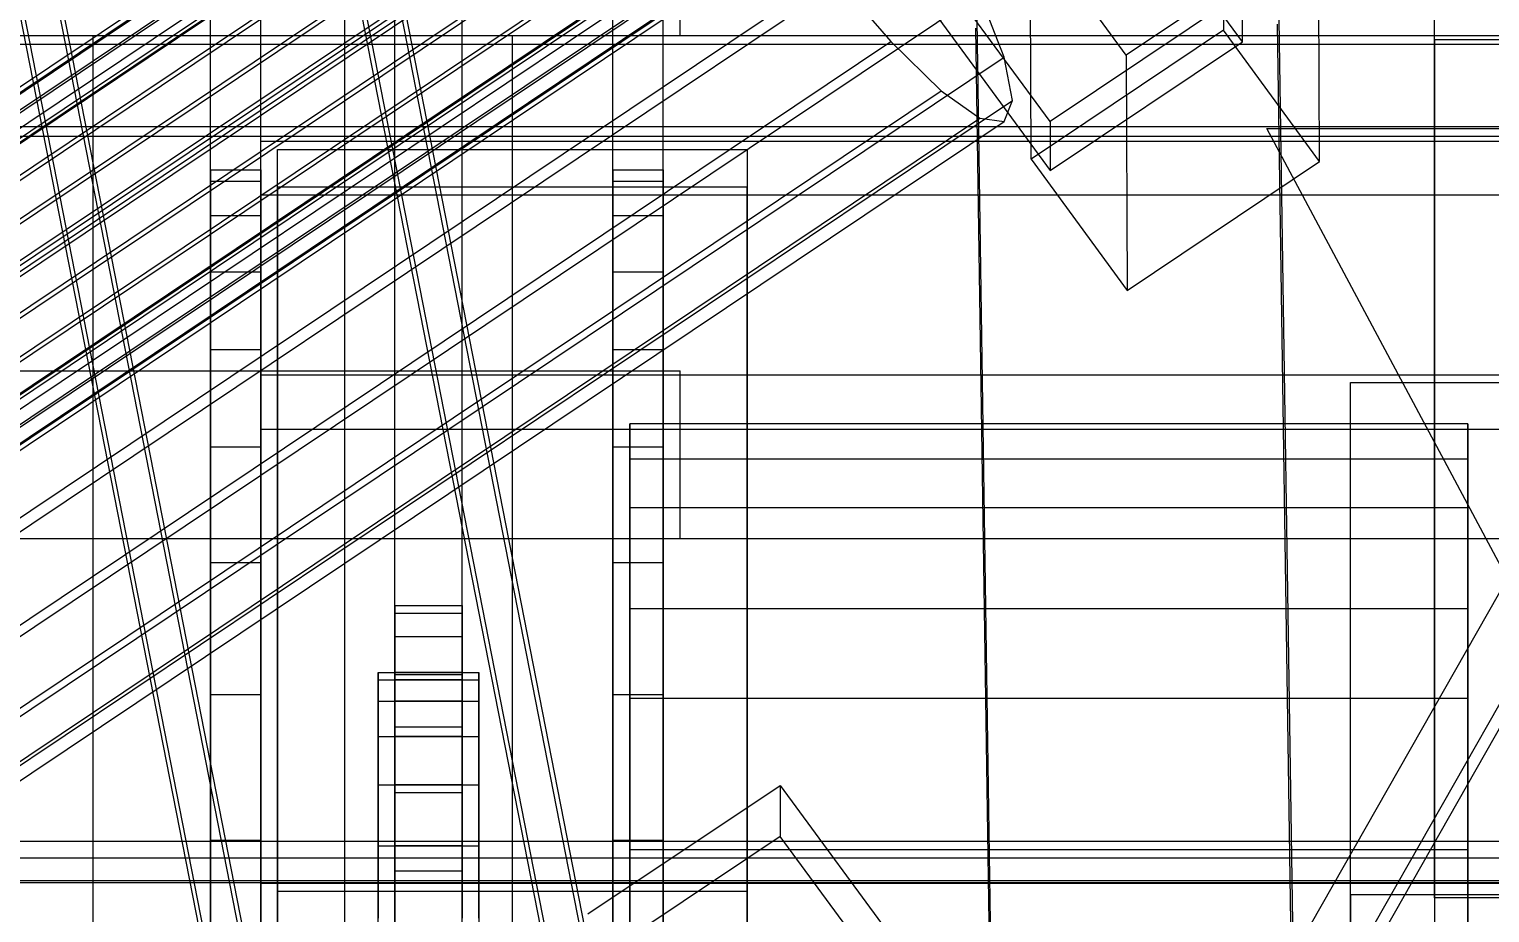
# Model space of a CAD drawing. Header units: millimetres. Extents: x -1970 to 34302, y -80068 to 6837.
# Drawn here: x 301.2 to 388.3, y -34782.3 to -34729.6 of the extents above; entities that cross this region are included whole.
import ezdxf

# ---------------------------------------------------------------- set-up
doc = ezdxf.new("R2010")
doc.units = ezdxf.units.MM
for name, color, linetype, lineweight in [('COTAS_O', 1, 'Continuous', 0), ('frontal_briquetadora', 7, 'Continuous', 0), ('frontal_C01', 7, 'Continuous', 0), ('frontal_C02', 7, 'Continuous', 0), ('frontal_C05', 7, 'Continuous', 0), ('frontal_C07', 7, 'Continuous', 0), ('frontal_mezcladora', 7, 'Continuous', 0), ('frontal_tolva-C01', 7, 'Continuous', 0)]:
    doc.layers.add(name, color=color, linetype=linetype, lineweight=lineweight)
doc.dimstyles.new('R19_100', dxfattribs={"dimtxt": 250, "dimasz": 150, "dimexe": 150, "dimexo": 80, "dimgap": 100, "dimtad": 1, "dimtih": 1, "dimtoh": 1, "dimdsep": 46, "dimcen": 0.09, "dimadec": 0, "dimazin": 0, "dimtfac": 1, "dimtdec": 4, "dimtofl": 0, "dimtmove": 0, "dimatfit": 3, "dimfxl": 1, "dimtolj": 1, "dimtzin": 0, "dimarcsym": 0})

# ---------------------------------------------------------------- blocks, each defined once
blk = doc.blocks.new('*D39')
at = {"layer": 'COTAS_O', "color": 0, "lineweight": -2, "transparency": 16777216}
for p, q in [((-650, -34820), (-650, -34050)), ((650, -34820), (650, -34050)), ((-500, -34200), (500, -34200))]:
    blk.add_line(p, q, dxfattribs=at)
at = {"layer": 'COTAS_O', "color": 0, "transparency": 16777216}
for points in [[(-500, -34175), (-500, -34225), (-650, -34200)], [(500, -34175), (500, -34225), (650, -34200)]]:
    blk.add_solid(points, dxfattribs=at)
at = {"layer": 'Defpoints', "color": 0, "transparency": 16777216}
for p in [(650, -34200), (-650, -34900), (650, -34900)]:
    blk.add_point(p, dxfattribs=at)

msp = doc.modelspace()

# ---------------------------------------------------------------- linework, layer by layer
at = {"layer": 'frontal_briquetadora'}
for p, q in [((320, -34736), (320, -34680)), ((210, -34736), (430, -34736)), ((210, -34736), (320, -34736)), ((320, -34736), (430, -34736)), ((320, -34760), (320, -34736)), ((320, -34750), (320, -34736)), ((210, -34750), (340, -34750)), ((210, -34750), (320, -34750)), ((320, -34750), (340, -34750)), ((320, -34760), (320, -34750)), ((340, -34760), (340, -34750)), ((-490, -34760), (490, -34760)), ((-490, -34760), (340, -34760)), ((320, -34760), (340, -34760)), ((320, -34760), (490, -34760))]:
    msp.add_line(p, q, dxfattribs=at)
at = {"layer": 'frontal_C01'}
for p, q in [((430, -34730.537), (-430, -34730.537)), ((-425, -34735.426), (425, -34735.426)), ((430, -34838.537), (375, -34735.537)), ((375, -34735.537), (430, -34735.537)), ((334.501, -34782.393), (345.969, -34774.74)), ((345.969, -34774.74), (345.981, -34777.783)), ((345.969, -34774.74), (373.501, -34812.183)), ((345.981, -34777.783), (334.513, -34785.437)), ((373.513, -34815.227), (345.981, -34777.783)), ((430, -34780.537), (-430, -34780.537))]:
    msp.add_line(p, q, dxfattribs=at)
at = {"layer": 'frontal_C02'}
for p, q in [((373.551, -34730.372), (346.02, -34692.779)), ((141.218, -34839.858), (355.017, -34696.617)), ((141.731, -34839.928), (355.53, -34696.687)), ((141.045, -34840.299), (354.844, -34697.057)), ((142.549, -34840.503), (356.348, -34697.262)), ((362.071, -34735.133), (334.539, -34697.54)), ((141.224, -34841.22), (355.022, -34697.978)), ((143.617, -34841.545), (357.415, -34698.304)), ((141.742, -34842.558), (355.541, -34699.317)), ((144.861, -34842.982), (358.659, -34699.741)), ((142.565, -34844.223), (356.363, -34700.982)), ((334.551, -34700.463), (362.083, -34738.056)), ((359.995, -34701.476), (146.196, -34844.717)), ((143.635, -34846.101), (357.434, -34702.86)), ((147.533, -34846.631), (361.332, -34703.39)), ((144.881, -34848.064), (358.68, -34704.822)), ((148.779, -34848.594), (362.578, -34705.352)), ((146.218, -34849.978), (360.017, -34706.736)), ((149.85, -34850.472), (363.648, -34707.23)), ((345.231, -34706.561), (160.922, -34830.045)), ((147.554, -34851.713), (361.352, -34708.471)), ((150.672, -34852.137), (364.471, -34708.895)), ((148.798, -34853.15), (362.596, -34709.908)), ((151.191, -34853.475), (364.989, -34710.234)), ((153.694, -34833.951), (338.003, -34710.467)), ((149.865, -34854.192), (363.664, -34710.95)), ((150.683, -34854.767), (364.482, -34711.526)), ((151.196, -34854.837), (364.995, -34711.595)), ((151.369, -34854.396), (365.168, -34711.155)), ((164.693, -34835.447), (349.002, -34711.963)), ((372.35, -34715.654), (372.408, -34729.683)), ((157.211, -34839.491), (341.52, -34716.007)), ((168.21, -34840.986), (352.519, -34717.502)), ((160.982, -34844.892), (345.291, -34721.408)), ((171.232, -34846.286), (355.541, -34722.802)), ((360.514, -34917.476), (357.646, -34723.709)), ((360.939, -34737.366), (360.882, -34723.337)), ((366.618, -34731.169), (360.882, -34723.337)), ((378.086, -34723.486), (366.618, -34731.169)), ((375.644, -34723.465), (378.512, -34917.232)), ((378.143, -34737.514), (378.086, -34723.486)), ((164.752, -34849.788), (349.061, -34726.304)), ((349.061, -34726.304), (352.572, -34730.36)), ((173.554, -34850.985), (357.863, -34727.501)), ((359.326, -34731.279), (357.863, -34727.501)), ((373.539, -34727.449), (362.071, -34735.133)), ((373.551, -34730.372), (373.539, -34727.449)), ((360.514, -34923.322), (357.646, -34729.554)), ((372.408, -34729.683), (360.939, -34737.366)), ((378.143, -34737.514), (372.408, -34729.683)), ((378.512, -34923.078), (375.644, -34729.311)), ((168.263, -34853.844), (352.572, -34730.36)), ((352.572, -34730.36), (355.584, -34733.3)), ((362.083, -34738.056), (373.551, -34730.372)), ((175.016, -34854.762), (359.326, -34731.279)), ((359.83, -34733.878), (359.326, -34731.279)), ((366.618, -34731.169), (366.675, -34745.198)), ((171.275, -34856.784), (355.584, -34733.3)), ((355.584, -34733.3), (357.893, -34734.924)), ((175.521, -34857.362), (359.83, -34733.878)), ((359.341, -34735.121), (359.83, -34733.878)), ((173.584, -34858.408), (357.893, -34734.924)), ((175.032, -34858.605), (359.341, -34735.121)), ((357.893, -34734.924), (359.341, -34735.121)), ((362.071, -34735.133), (362.083, -34738.056)), ((360.939, -34737.366), (366.675, -34745.198)), ((366.675, -34745.198), (378.143, -34737.514)), ((380, -34781.253), (380, -34750.692)), ((380, -34750.692), (480, -34750.692)), ((380, -34793.253), (380, -34750.692)), ((480, -34781.253), (380, -34781.253)), ((380, -34781.253), (380, -34793.253))]:
    msp.add_line(p, q, dxfattribs=at)
at = {"layer": 'frontal_C05'}
for p, q in [((312, -34818), (312, -34575)), ((315, -34818), (315, -34575)), ((323, -34818), (323, -34575)), ((327, -34818), (327, -34575)), ((336, -34818), (336, -34575)), ((339, -34818), (339, -34575)), ((312, -34738), (312, -34655)), ((315, -34738), (315, -34655)), ((336, -34738), (336, -34655)), ((339, -34738), (339, -34655)), ((340, -34730), (340, -34690)), ((270, -34730), (330, -34730)), ((300, -34730), (340, -34730)), ((305, -34858), (305, -34730)), ((305, -34730), (315, -34730)), ((315, -34858), (315, -34730)), ((330, -34858), (330, -34730)), ((312, -34792), (312, -34738)), ((312, -34738), (312, -34738.684)), ((312, -34738), (315, -34738)), ((315, -34738.684), (315, -34738)), ((315, -34738), (315, -34792)), ((336, -34792), (336, -34738)), ((336, -34738), (336, -34738.684)), ((336, -34738), (339, -34738)), ((339, -34738.684), (339, -34738)), ((339, -34738), (339, -34792)), ((312, -34792.222), (312, -34738.684)), ((312, -34738.684), (312, -34740.726)), ((312, -34738.684), (315, -34738.684)), ((315, -34740.726), (315, -34738.684)), ((315, -34738.684), (315, -34792.222)), ((336, -34792.222), (336, -34738.684)), ((336, -34738.684), (336, -34740.726)), ((336, -34738.684), (339, -34738.684)), ((339, -34740.726), (339, -34738.684)), ((339, -34738.684), (339, -34792.222)), ((312, -34792.886), (312, -34740.726)), ((312, -34740.726), (312, -34744.09)), ((312, -34740.726), (315, -34740.726)), ((315, -34744.09), (315, -34740.726)), ((315, -34740.726), (315, -34792.886)), ((336, -34792.886), (336, -34740.726)), ((336, -34740.726), (336, -34744.09)), ((336, -34740.726), (339, -34740.726)), ((339, -34744.09), (339, -34740.726)), ((339, -34740.726), (339, -34792.886)), ((312, -34793.979), (312, -34744.09)), ((312, -34744.09), (312, -34748.718)), ((312, -34744.09), (315, -34744.09)), ((315, -34748.718), (315, -34744.09)), ((315, -34744.09), (315, -34793.979)), ((336, -34793.979), (336, -34744.09)), ((336, -34744.09), (336, -34748.718)), ((336, -34744.09), (339, -34744.09)), ((339, -34748.718), (339, -34744.09)), ((339, -34744.09), (339, -34793.979)), ((312, -34795.483), (312, -34748.718)), ((312, -34748.718), (312, -34754.532)), ((312, -34748.718), (315, -34748.718)), ((315, -34754.532), (315, -34748.718)), ((315, -34748.718), (315, -34795.483)), ((336, -34795.483), (336, -34748.718)), ((336, -34748.718), (336, -34754.532)), ((336, -34748.718), (339, -34748.718)), ((339, -34754.532), (339, -34748.718)), ((339, -34748.718), (339, -34795.483)), ((312, -34797.373), (312, -34754.532)), ((312, -34754.532), (312, -34761.431)), ((312, -34754.532), (315, -34754.532)), ((315, -34761.431), (315, -34754.532)), ((315, -34754.532), (315, -34797.373)), ((336, -34797.373), (336, -34754.532)), ((336, -34754.532), (336, -34761.431)), ((336, -34754.532), (339, -34754.532)), ((339, -34761.431), (339, -34754.532)), ((339, -34754.532), (339, -34797.373)), ((312, -34799.615), (312, -34761.431)), ((312, -34761.431), (312, -34769.299)), ((312, -34761.431), (315, -34761.431)), ((315, -34769.299), (315, -34761.431)), ((315, -34761.431), (315, -34799.615)), ((336, -34799.615), (336, -34761.431)), ((336, -34761.431), (336, -34769.299)), ((336, -34761.431), (339, -34761.431)), ((339, -34769.299), (339, -34761.431)), ((339, -34761.431), (339, -34799.615)), ((323, -34768), (323, -34764)), ((323, -34764), (323, -34764.462)), ((323, -34764), (327, -34764)), ((323, -34768.428), (323, -34764.462)), ((323, -34764.462), (323, -34765.84)), ((323, -34764.462), (327, -34764.462)), ((327, -34764.462), (327, -34764)), ((327, -34764), (327, -34768)), ((327, -34765.84), (327, -34764.462)), ((327, -34764.462), (327, -34768.428)), ((323, -34769.704), (323, -34765.84)), ((323, -34765.84), (323, -34768.111)), ((323, -34765.84), (327, -34765.84)), ((327, -34768.111), (327, -34765.84)), ((327, -34765.84), (327, -34769.704)), ((322, -34792.75), (322, -34768)), ((322, -34768), (322, -34768.428)), ((322, -34768), (328, -34768)), ((323, -34768.428), (323, -34768)), ((327, -34768), (323, -34768)), ((323, -34771.806), (323, -34768.111)), ((323, -34768.111), (323, -34771.235)), ((323, -34768.111), (327, -34768.111)), ((327, -34768), (327, -34768.428)), ((327, -34771.235), (327, -34768.111)), ((327, -34768.111), (327, -34771.806)), ((328, -34768.428), (328, -34768)), ((328, -34768), (328, -34792.75)), ((322, -34792.966), (322, -34768.428)), ((322, -34768.428), (322, -34769.704)), ((322, -34768.428), (328, -34768.428)), ((323, -34769.704), (323, -34768.428)), ((327, -34768.428), (323, -34768.428)), ((327, -34768.428), (327, -34769.704)), ((328, -34769.704), (328, -34768.428)), ((328, -34768.428), (328, -34792.966)), ((312, -34802.172), (312, -34769.299)), ((312, -34769.299), (312, -34778)), ((312, -34769.299), (315, -34769.299)), ((315, -34778), (315, -34769.299)), ((315, -34769.299), (315, -34802.172)), ((322, -34793.61), (322, -34769.704)), ((322, -34769.704), (322, -34771.806)), ((322, -34769.704), (328, -34769.704)), ((323, -34771.806), (323, -34769.704)), ((327, -34769.704), (323, -34769.704)), ((327, -34769.704), (327, -34771.806)), ((328, -34771.806), (328, -34769.704)), ((328, -34769.704), (328, -34793.61)), ((336, -34802.172), (336, -34769.299)), ((336, -34769.299), (336, -34778)), ((336, -34769.299), (339, -34769.299)), ((339, -34778), (339, -34769.299)), ((339, -34769.299), (339, -34802.172)), ((323, -34774.699), (323, -34771.235)), ((323, -34771.235), (323, -34775.159)), ((323, -34771.235), (327, -34771.235)), ((327, -34775.159), (327, -34771.235)), ((327, -34771.235), (327, -34774.699)), ((322, -34794.672), (322, -34771.806)), ((322, -34771.806), (322, -34774.699)), ((322, -34771.806), (328, -34771.806)), ((323, -34774.699), (323, -34771.806)), ((327, -34771.806), (323, -34771.806)), ((327, -34771.806), (327, -34774.699)), ((328, -34774.699), (328, -34771.806)), ((328, -34771.806), (328, -34794.672)), ((322, -34796.133), (322, -34774.699)), ((322, -34774.699), (322, -34778.332)), ((322, -34774.699), (328, -34774.699)), ((323, -34778.332), (323, -34774.699)), ((327, -34774.699), (323, -34774.699)), ((323, -34778.332), (323, -34775.159)), ((323, -34775.159), (323, -34779.816)), ((323, -34775.159), (327, -34775.159)), ((327, -34774.699), (327, -34778.332)), ((327, -34779.816), (327, -34775.159)), ((327, -34775.159), (327, -34778.332)), ((328, -34778.332), (328, -34774.699)), ((328, -34774.699), (328, -34796.133)), ((312, -34805), (312, -34778)), ((312, -34778), (312, -34787.385)), ((312, -34778), (315, -34778)), ((315, -34787.385), (315, -34778)), ((315, -34778), (315, -34805)), ((322, -34797.968), (322, -34778.332)), ((322, -34778.332), (322, -34782.645)), ((322, -34778.332), (328, -34778.332)), ((323, -34782.645), (323, -34778.332)), ((327, -34778.332), (323, -34778.332)), ((327, -34778.332), (327, -34782.645)), ((328, -34782.645), (328, -34778.332)), ((328, -34778.332), (328, -34797.968)), ((336, -34805), (336, -34778)), ((336, -34778), (336, -34787.385)), ((336, -34778), (339, -34778)), ((339, -34787.385), (339, -34778)), ((339, -34778), (339, -34805)), ((323, -34782.645), (323, -34779.816)), ((323, -34779.816), (323, -34785.127)), ((323, -34779.816), (327, -34779.816)), ((327, -34785.127), (327, -34779.816)), ((327, -34779.816), (327, -34782.645))]:
    msp.add_line(p, q, dxfattribs=at)
at = {"layer": 'frontal_C07'}
for p, q in [((299.815, -34607.031), (339.815, -34811.366)), ((339.815, -34812.653), (299.815, -34608.318)), ((320.185, -34815.184), (280.185, -34610.849)), ((320.185, -34816.471), (280.185, -34612.136)), ((299.815, -34619.1), (339.815, -34823.435)), ((339.815, -34824.722), (299.815, -34620.387)), ((320.185, -34827.253), (280.185, -34622.917)), ((320.185, -34828.54), (280.185, -34624.205)), ((385, -34781.432), (385, -34720.283)), ((385, -34730.251), (385, -34720.283)), ((675, -34730.251), (385, -34730.251)), ((385, -34730.251), (385, -34791.4)), ((315, -34739.521), (315, -34736.303)), ((315, -34736.303), (660, -34736.303)), ((315, -34750.258), (315, -34736.303)), ((316, -34739.039), (316, -34736.786)), ((316, -34736.786), (344, -34736.786)), ((316, -34856.397), (316, -34736.786)), ((344, -34736.786), (344, -34739.039)), ((344, -34736.786), (344, -34856.397)), ((344, -34739.039), (316, -34739.039)), ((316, -34739.039), (316, -34858.65)), ((344, -34858.65), (344, -34739.039)), ((660, -34739.521), (315, -34739.521)), ((315, -34739.521), (315, -34753.476)), ((660, -34750.258), (315, -34750.258)), ((315, -34750.258), (315, -34753.476)), ((337, -34755.271), (337, -34753.152)), ((337, -34753.152), (337, -34758.166)), ((387, -34753.152), (337, -34753.152)), ((387, -34758.166), (387, -34753.152)), ((387, -34753.152), (387, -34755.271)), ((315, -34753.476), (660, -34753.476)), ((337, -34764.2), (337, -34755.271)), ((387, -34755.271), (337, -34755.271)), ((387, -34755.271), (387, -34764.2)), ((337, -34758.166), (337, -34769.548)), ((387, -34758.166), (337, -34758.166)), ((387, -34769.548), (387, -34758.166)), ((337, -34778.578), (337, -34764.2)), ((387, -34764.2), (337, -34764.2)), ((387, -34764.2), (387, -34778.578)), ((337, -34769.548), (337, -34785.566)), ((387, -34769.548), (337, -34769.548)), ((387, -34785.566), (387, -34769.548)), ((420, -34778.071), (-420, -34778.071)), ((337, -34796.218), (337, -34778.578)), ((387, -34778.578), (337, -34778.578)), ((387, -34778.578), (387, -34796.218)), ((420, -34779.063), (-420, -34779.063)), ((420, -34780.418), (-420, -34780.418)), ((315, -34783.774), (315, -34780.556)), ((315, -34780.556), (660, -34780.556)), ((315, -34794.51), (315, -34780.556)), ((316, -34783.291), (316, -34781.039)), ((316, -34781.039), (344, -34781.039)), ((316, -34900.65), (316, -34781.039)), ((344, -34781.039), (344, -34783.291)), ((344, -34781.039), (344, -34900.65)), ((675, -34781.432), (385, -34781.432)), ((385, -34781.432), (385, -34791.4))]:
    msp.add_line(p, q, dxfattribs=at)
at = {"layer": 'frontal_mezcladora'}
for p, q in [((320, -34820), (320, -34600)), ((-625, -34730), (625, -34730)), ((150, -34730), (625, -34730)), ((-600, -34760), (600, -34760))]:
    msp.add_line(p, q, dxfattribs=at)
at = {"layer": 'frontal_tolva-C01'}
for p, q in [((221.523, -35057.569), (596.523, -34398.023)), ((600, -34398.55), (225, -35058.095)), ((225, -35059.546), (600, -34400))]:
    msp.add_line(p, q, dxfattribs=at)

# ---------------------------------------------------------------- dimensions: what is measured, and where the dimension line sits
at = {"layer": 'COTAS_O'}
dim = msp.add_aligned_dim(p1=(-650, -34900), p2=(650, -34900), distance=700, text='<> O', dimstyle='R19_100', dxfattribs=at)
dim.commit()
dim.dimension.update_dxf_attribs({"geometry": '*D39', "text_midpoint": (0, -34200)})

doc.saveas('drawing.dxf')
